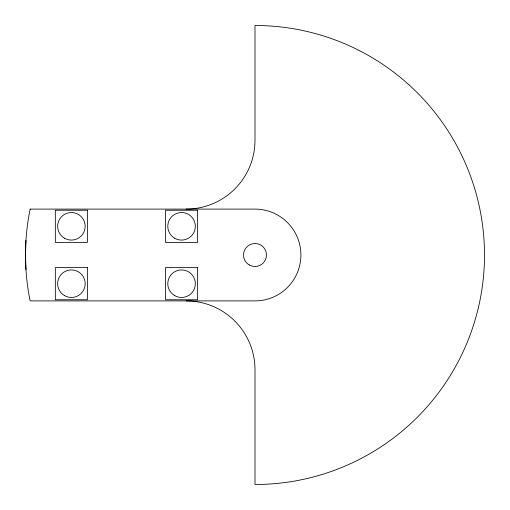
<?xml version="1.0" encoding="UTF-8"?>
<svg xmlns="http://www.w3.org/2000/svg" width="510" height="510" viewBox="0 0 510 510"><rect width="100%" height="100%" fill="white"/><g stroke="black" fill="none" stroke-linecap="round" stroke-linejoin="round"><path stroke-width="0.76" d="M25.972 240.293L25.5 255L25.972 269.707M186.15 209.1A68.85 68.85 0 0 0 255 140.25L255 25.5A229.5 229.5 0 0 1 484.5 255A229.5 229.5 0 0 1 255 484.5L255 369.75A68.85 68.85 0 0 0 186.15 300.9M30.16 209.1L29.733 211.127A229.5 229.5 0 0 0 29.733 298.873L30.16 300.9L255 300.9A45.9 45.9 0 0 0 300.9 255A45.9 45.9 0 0 0 255 209.1L30.16 209.1M87.465 210.248L55.335 210.248L55.335 242.377L87.465 242.377L87.465 210.248M197.625 210.248L165.495 210.248L165.495 242.377L197.625 242.377L197.625 210.248M87.465 267.623L55.335 267.623L55.335 299.752L87.465 299.752L87.465 267.623M197.625 267.623L165.495 267.623L165.495 299.752L197.625 299.752L197.625 267.623M249.262 264.939A11.475 11.475 0 0 0 266.475 255A11.475 11.475 0 0 0 249.262 245.061A11.475 11.475 0 0 0 249.262 264.939M174.675 295.615A13.77 13.77 0 0 0 195.33 283.688A13.77 13.77 0 0 0 174.675 271.76A13.77 13.77 0 0 0 174.675 295.615M64.515 238.24A13.77 13.77 0 0 0 85.17 226.312A13.77 13.77 0 0 0 64.515 214.385A13.77 13.77 0 0 0 64.515 238.24M174.675 238.24A13.77 13.77 0 0 0 195.33 226.312A13.77 13.77 0 0 0 174.675 214.385A13.77 13.77 0 0 0 174.675 238.24M64.515 295.615A13.77 13.77 0 0 0 85.17 283.688A13.77 13.77 0 0 0 64.515 271.76A13.77 13.77 0 0 0 64.515 295.615"/></g></svg>
